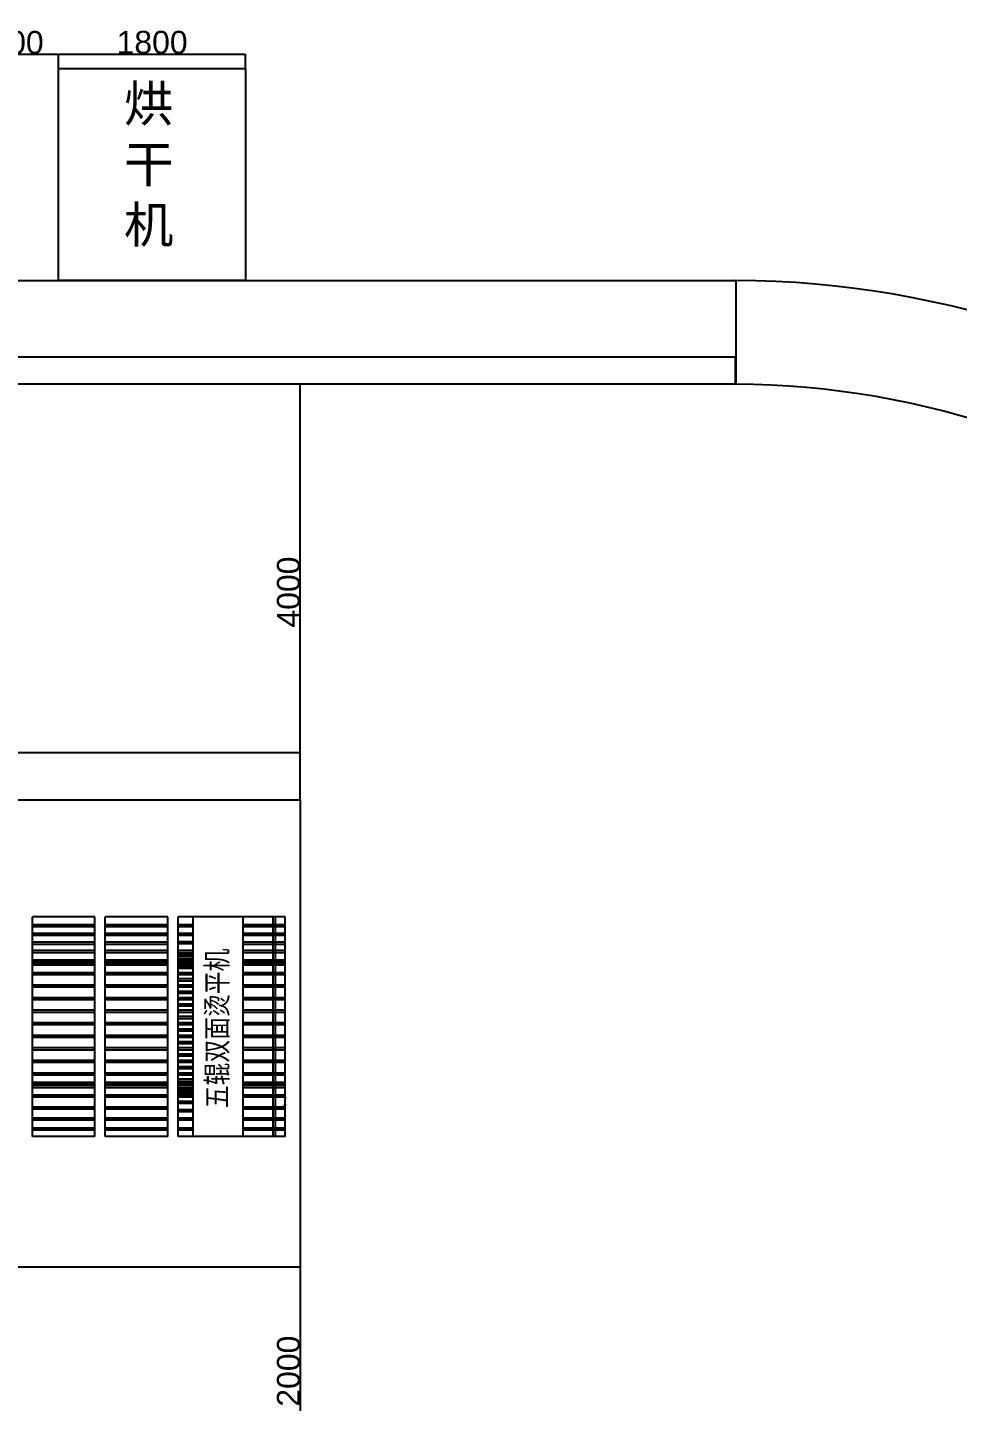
# Model space of a CAD drawing. Header units: millimetres. Extents: x 3806 to 246873, y -8027 to 78401.
# Drawn here: x 57684 to 66634, y 39507 to 52734 of the extents above; entities that cross this region are included whole.
import ezdxf

# ---------------------------------------------------------------- set-up
doc = ezdxf.new("R2010")
doc.units = ezdxf.units.MM
doc.header["$LTSCALE"] = 20
doc.layers.add('02', color=7, linetype='Continuous')
doc.styles.get("Standard").update_dxf_attribs({"font": 'arial.ttf', "height": 2000})
doc.styles.add('图纸中文说明', font='simplex.shx', dxfattribs={"width": 0.8, "bigfont": 'hztxt.shx'})
doc.dimstyles.new('ISO-25', dxfattribs={"dimtxt": 400, "dimasz": 2.5, "dimexe": 1.25, "dimexo": 0.625, "dimtad": 1, "dimtxsty": 'Standard', "dimcen": 2.5, "dimclrd": 1, "dimclre": 1, "dimclrt": 1, "dimadec": 0, "dimazin": 0, "dimtfac": 1, "dimtmove": 0, "dimatfit": 3, "dimfxl": 0, "dimarcsym": 0})

# ---------------------------------------------------------------- blocks, each defined once
blk = doc.blocks.new('*D37')
at = {"color": 1, "lineweight": -2, "transparency": 16777216}
for p, q in [((57983, 52339), (57983, 52478)), ((57985, 52477), (59780, 52477)), ((59783, 52339), (59783, 52478))]:
    blk.add_line(p, q, dxfattribs=at)
at = {"color": 1, "transparency": 16777216}
for points in [[(57985, 52477), (57985, 52476), (57983, 52477)], [(59780, 52477), (59780, 52476), (59783, 52477)]]:
    blk.add_solid(points, dxfattribs=at)
at = {"layer": 'Defpoints', "color": 0, "transparency": 16777216}
for p in [(59783, 52477), (57983, 52339), (59783, 52339)]:
    blk.add_point(p, dxfattribs=at)
at = {"color": 1, "transparency": 16777216, "insert": (58883, 52590), "char_height": 220, "attachment_point": 5}
blk.add_mtext('1800', dxfattribs=at)
blk = doc.blocks.new('*D39')
at = {"color": 1, "lineweight": -2, "transparency": 16777216}
for p, q in [((57183, 52339), (57183, 52477)), ((57185, 52476), (57980, 52476)), ((57983, 52339), (57983, 52477))]:
    blk.add_line(p, q, dxfattribs=at)
at = {"color": 1, "transparency": 16777216}
for points in [[(57185, 52477), (57185, 52476), (57183, 52476)], [(57980, 52477), (57980, 52476), (57983, 52476)]]:
    blk.add_solid(points, dxfattribs=at)
at = {"layer": 'Defpoints', "color": 0, "transparency": 16777216}
for p in [(57983, 52476), (57183, 52339), (57983, 52339)]:
    blk.add_point(p, dxfattribs=at)
at = {"color": 1, "transparency": 16777216, "insert": (57583, 52589), "char_height": 220, "attachment_point": 5}
blk.add_mtext('800', dxfattribs=at)
blk = doc.blocks.new('*D63')
at = {"color": 1, "lineweight": -2, "transparency": 16777216}
for p, q in [((47583, 49299), (47583, 49563)), ((47585, 49562), (64496, 49562)), ((64498, 49299), (64498, 49563))]:
    blk.add_line(p, q, dxfattribs=at)
at = {"color": 1, "transparency": 16777216}
for points in [[(47585, 49562), (47585, 49561), (47583, 49562)], [(64496, 49562), (64496, 49561), (64498, 49562)]]:
    blk.add_solid(points, dxfattribs=at)
at = {"layer": 'Defpoints', "color": 0, "transparency": 16777216}
for p in [(64498, 49562), (47583, 49299), (64498, 49299)]:
    blk.add_point(p, dxfattribs=at)
at = {"color": 1, "transparency": 16777216, "insert": (56040, 49675), "char_height": 220, "attachment_point": 5}
blk.add_mtext('17000', dxfattribs=at)
blk = doc.blocks.new('*D65')
at = {"color": 1, "lineweight": -2, "transparency": 16777216}
for p, q in [((60309, 49299), (60310, 49299)), ((60309, 45301), (60309, 49296)), ((60309, 45299), (60310, 45299))]:
    blk.add_line(p, q, dxfattribs=at)
at = {"color": 1, "transparency": 16777216}
for points in [[(60308, 49296), (60309, 49296), (60309, 49299)], [(60308, 45301), (60309, 45301), (60309, 45299)]]:
    blk.add_solid(points, dxfattribs=at)
at = {"layer": 'Defpoints', "color": 0, "transparency": 16777216}
for p in [(60309, 49299), (60309, 49299), (60309, 45299)]:
    blk.add_point(p, dxfattribs=at)
at = {"color": 1, "transparency": 16777216, "insert": (60196, 47299), "char_height": 220, "attachment_point": 5, "rotation": 90}
blk.add_mtext('4000', dxfattribs=at)
blk = doc.blocks.new('*D66')
at = {"color": 1, "lineweight": -2, "transparency": 16777216}
for p, q in [((53609, 45299), (53609, 45752)), ((60306, 45751), (53611, 45751)), ((60309, 45299), (60309, 45752))]:
    blk.add_line(p, q, dxfattribs=at)
at = {"color": 1, "transparency": 16777216}
for points in [[(53611, 45751), (53611, 45750), (53609, 45751)], [(60306, 45751), (60306, 45750), (60309, 45751)]]:
    blk.add_solid(points, dxfattribs=at)
at = {"layer": 'Defpoints', "color": 0, "transparency": 16777216}
for p in [(53609, 45751), (53609, 45299), (60309, 45299)]:
    blk.add_point(p, dxfattribs=at)
at = {"color": 1, "transparency": 16777216, "insert": (56959, 45864), "char_height": 220, "attachment_point": 5}
blk.add_mtext('6700', dxfattribs=at)
blk = doc.blocks.new('*D67')
at = {"color": 1, "lineweight": -2, "transparency": 16777216}
for p, q in [((60309, 40799), (60310, 40799)), ((60309, 40796), (60309, 38801)), ((60309, 38799), (60310, 38799))]:
    blk.add_line(p, q, dxfattribs=at)
at = {"color": 1, "transparency": 16777216}
for points in [[(60308, 40796), (60309, 40796), (60309, 40799)], [(60308, 38801), (60309, 38801), (60309, 38799)]]:
    blk.add_solid(points, dxfattribs=at)
at = {"layer": 'Defpoints', "color": 0, "transparency": 16777216}
for p in [(60309, 40799), (60309, 38799), (60309, 38799)]:
    blk.add_point(p, dxfattribs=at)
at = {"color": 1, "transparency": 16777216, "insert": (60196, 39799), "char_height": 220, "attachment_point": 5, "rotation": 90}
blk.add_mtext('2000', dxfattribs=at)

msp = doc.modelspace()

# ---------------------------------------------------------------- linework, layer by layer
at = {"color": 254}
for p, q in [((59759.539, 44171.627), (59133.295, 44171.627)), ((59759.539, 42056.764), (59133.295, 42056.764))]:
    msp.add_line(p, q, dxfattribs=at)
for points in [[(57982.533, 52338.753), (59782.533, 52338.753), (59782.533, 50298.753), (57982.533, 50298.753)], [(60308.536, 45298.753), (60308.536, 40798.753), (53608.536, 40798.753), (53608.536, 45298.753)]]:
    msp.add_lwpolyline(points, close=True, dxfattribs=at)
at = {"color": 3}
msp.add_lwpolyline([(47582.533, 50298.753), (64501.416, 50298.753), (64501.416, 49298.753), (47582.533, 49298.753)], close=True, dxfattribs=at)
at = {"color": 254, "linetype": 'Continuous', "lineweight": 30, "ltscale": 0.2, "flags": 128}
for points in [[(60169.622, 42428.005), (60168.267, 42428.136), (60166.932, 42428.527), (60165.636, 42429.173), (60164.398, 42430.065), (60163.236, 42431.188), (60162.167, 42432.527), (60161.208, 42434.062), (60160.37, 42435.772), (60159.668, 42437.63), (60159.111, 42439.61), (60158.707, 42441.683), (60158.462, 42443.819), (60158.38, 42445.987)], [(60158.38, 42352.723), (60158.462, 42354.891), (60158.707, 42357.027), (60159.111, 42359.1), (60159.668, 42361.08), (60160.37, 42362.938), (60161.208, 42364.647), (60162.167, 42366.183), (60163.236, 42367.522), (60164.398, 42368.645), (60165.636, 42369.536), (60166.932, 42370.182), (60168.267, 42370.574), (60169.622, 42370.705)], [(60169.622, 42314.613), (60168.267, 42314.744), (60166.932, 42315.135), (60165.636, 42315.781), (60164.398, 42316.672), (60163.236, 42317.796), (60162.167, 42319.135), (60161.208, 42320.67), (60160.37, 42322.38), (60159.668, 42324.238), (60159.111, 42326.218), (60158.707, 42328.291), (60158.462, 42330.427), (60158.38, 42332.594)]]:
    msp.add_lwpolyline(points, dxfattribs=at)
at = {"color": 3}
for radius in [9079.237, 8079.237]:
    msp.add_arc((64470.507, 41219.568), radius, 14.5108868, 89.8049439, dxfattribs=at)
at = {"color": 254, "linetype": 'Continuous', "lineweight": 30, "ltscale": 0.2}
for centre, major_axis, start_param, end_param in [((60169.648, 42445.987), (0, -18.25), -1.570796327, 0), ((60169.648, 42352.723), (0, 18.25), 0, 1.570796327), ((60169.648, 42332.594), (0, -18.25), -1.570796327, 0)]:
    msp.add_ellipse(centre, major_axis=major_axis, ratio=0.625304025, start_param=start_param, end_param=end_param, dxfattribs=at)
at = {"layer": '02', "color": 254}
for p, q in [((57731.068, 42056.764), (57731.068, 44171.627)), ((58332.503, 44171.627), (57731.068, 44171.627)), ((58332.503, 44096.08), (57731.068, 44096.08)), ((58332.503, 44075.951), (57731.068, 44075.951)), ((57731.068, 42157.408), (57731.068, 44070.983)), ((58332.503, 42056.764), (58332.503, 44171.627)), ((58432.221, 42056.764), (58432.221, 44171.627)), ((59033.655, 44171.627), (58432.221, 44171.627)), ((59033.655, 44096.08), (58432.221, 44096.08)), ((59033.655, 44075.951), (58432.221, 44075.951)), ((59033.655, 42056.764), (59033.655, 44171.627)), ((59133.295, 42056.764), (59133.295, 44171.627)), ((59277.939, 44096.08), (59133.295, 44096.08)), ((59277.939, 44075.951), (59133.295, 44075.951)), ((59277.939, 42056.764), (59277.939, 44171.627)), ((59759.539, 42056.764), (59759.539, 44171.627)), ((60162.114, 44171.627), (59759.539, 44171.627)), ((60162.114, 44096.08), (59759.539, 44096.08)), ((60162.114, 44075.951), (59759.539, 44075.951)), ((59759.539, 42157.408), (59759.539, 44070.983)), ((60049.333, 42056.764), (60049.333, 44171.627)), ((60069.462, 42056.764), (60069.462, 44171.627)), ((60162.114, 42056.764), (60162.114, 44171.627)), ((58332.503, 44012.651), (57731.068, 44012.651)), ((58332.503, 43992.522), (57731.068, 43992.522)), ((58332.503, 43927.243), (57731.068, 43927.243)), ((59033.655, 44012.651), (58432.221, 44012.651)), ((59033.655, 43992.522), (58432.221, 43992.522)), ((59033.655, 43927.243), (58432.221, 43927.243)), ((59277.939, 44012.651), (59133.295, 44012.651)), ((59277.939, 43992.522), (59133.295, 43992.522)), ((59277.939, 43933.425), (59133.295, 43933.425)), ((60162.114, 44012.651), (59759.539, 44012.651)), ((60162.114, 43992.522), (59759.539, 43992.522)), ((60162.114, 43927.243), (59759.539, 43927.243)), ((58332.503, 43907.114), (57731.068, 43907.114)), ((58332.503, 43847.045), (57731.068, 43847.045)), ((58332.503, 43826.916), (57731.068, 43826.916)), ((59033.655, 43907.114), (58432.221, 43907.114)), ((59033.655, 43847.045), (58432.221, 43847.045)), ((59033.655, 43826.916), (58432.221, 43826.916)), ((59277.939, 43913.296), (59133.295, 43913.296)), ((59277.939, 43847.045), (59133.295, 43847.045)), ((59277.939, 43826.916), (59133.295, 43826.916)), ((59277.939, 43816.181), (59133.295, 43816.181)), ((59277.939, 43796.052), (59133.295, 43796.052)), ((59277.939, 43786.659), (59133.295, 43786.659)), ((59277.939, 43816.181), (59210.843, 43816.181)), ((59277.939, 43816.181), (59210.843, 43816.181)), ((59277.939, 43816.181), (59210.843, 43816.181)), ((59277.939, 43796.052), (59210.843, 43796.052)), ((59277.939, 43796.052), (59210.843, 43796.052)), ((59277.939, 43796.052), (59210.843, 43796.052)), ((59277.939, 43786.659), (59210.843, 43786.659)), ((60162.114, 43907.114), (59759.539, 43907.114)), ((60162.114, 43847.045), (59759.539, 43847.045)), ((60162.114, 43826.916), (59759.539, 43826.916)), ((58332.503, 43755.795), (57731.068, 43755.795)), ((58332.503, 43755.795), (57731.068, 43755.795)), ((58332.503, 43755.795), (57731.068, 43755.795)), ((58332.503, 43755.795), (57731.068, 43755.795)), ((58332.503, 43735.666), (57731.068, 43735.666)), ((58332.503, 43735.666), (57731.068, 43735.666)), ((58332.503, 43735.666), (57731.068, 43735.666)), ((58332.503, 43735.666), (57731.068, 43735.666)), ((58332.503, 43726.273), (57731.068, 43726.273)), ((58332.503, 43726.273), (57731.068, 43726.273)), ((58332.503, 43726.273), (57731.068, 43726.273)), ((58332.503, 43706.144), (57731.068, 43706.144)), ((58332.503, 43706.144), (57731.068, 43706.144)), ((58332.503, 43706.144), (57731.068, 43706.144)), ((59033.655, 43755.795), (58432.221, 43755.795)), ((59033.655, 43755.795), (58432.221, 43755.795)), ((59033.655, 43755.795), (58432.221, 43755.795)), ((59033.655, 43755.795), (58432.221, 43755.795)), ((59033.655, 43735.666), (58432.221, 43735.666)), ((59033.655, 43735.666), (58432.221, 43735.666)), ((59033.655, 43735.666), (58432.221, 43735.666)), ((59033.655, 43735.666), (58432.221, 43735.666)), ((59033.655, 43726.273), (58432.221, 43726.273)), ((59033.655, 43726.273), (58432.221, 43726.273)), ((59033.655, 43726.273), (58432.221, 43726.273)), ((59033.655, 43706.144), (58432.221, 43706.144)), ((59033.655, 43706.144), (58432.221, 43706.144)), ((59033.655, 43706.144), (58432.221, 43706.144)), ((59277.939, 43766.53), (59133.295, 43766.53)), ((59277.939, 43755.795), (59133.295, 43755.795)), ((59277.939, 43735.666), (59133.295, 43735.666)), ((59277.939, 43726.273), (59133.295, 43726.273)), ((59277.939, 43706.144), (59133.295, 43706.144)), ((59277.939, 43695.408), (59133.295, 43695.408)), ((59277.939, 43675.28), (59133.295, 43675.28)), ((59277.939, 43766.53), (59210.843, 43766.53)), ((59277.939, 43755.795), (59210.843, 43755.795)), ((59277.939, 43755.795), (59210.843, 43755.795)), ((59277.939, 43755.795), (59210.843, 43755.795)), ((59277.939, 43735.666), (59210.843, 43735.666)), ((59277.939, 43735.666), (59210.843, 43735.666)), ((59277.939, 43735.666), (59210.843, 43735.666)), ((59277.939, 43726.273), (59210.843, 43726.273)), ((59277.939, 43726.273), (59210.843, 43726.273)), ((59277.939, 43706.144), (59210.843, 43706.144)), ((59277.939, 43706.144), (59210.843, 43706.144)), ((59277.939, 43695.408), (59210.843, 43695.408)), ((59277.939, 43695.408), (59210.843, 43695.408)), ((59277.939, 43695.408), (59210.843, 43695.408)), ((59277.939, 43675.28), (59210.843, 43675.28)), ((59277.939, 43675.28), (59210.843, 43675.28)), ((59277.939, 43675.28), (59210.843, 43675.28)), ((60162.114, 43755.795), (59759.539, 43755.795)), ((60162.114, 43755.795), (59759.539, 43755.795)), ((60162.114, 43755.795), (59759.539, 43755.795)), ((60162.114, 43755.795), (59759.539, 43755.795)), ((60162.114, 43735.666), (59759.539, 43735.666)), ((60162.114, 43735.666), (59759.539, 43735.666)), ((60162.114, 43735.666), (59759.539, 43735.666)), ((60162.114, 43735.666), (59759.539, 43735.666)), ((60162.114, 43726.273), (59759.539, 43726.273)), ((60162.114, 43726.273), (59759.539, 43726.273)), ((60162.114, 43726.273), (59759.539, 43726.273)), ((60162.114, 43706.144), (59759.539, 43706.144)), ((60162.114, 43706.144), (59759.539, 43706.144)), ((60162.114, 43706.144), (59759.539, 43706.144)), ((58332.503, 43635.022), (57731.068, 43635.022)), ((58332.503, 43635.022), (57731.068, 43635.022)), ((58332.503, 43635.022), (57731.068, 43635.022)), ((58332.503, 43614.893), (57731.068, 43614.893)), ((58332.503, 43614.893), (57731.068, 43614.893)), ((58332.503, 43614.893), (57731.068, 43614.893)), ((59033.655, 43635.022), (58432.221, 43635.022)), ((59033.655, 43635.022), (58432.221, 43635.022)), ((59033.655, 43635.022), (58432.221, 43635.022)), ((59033.655, 43614.893), (58432.221, 43614.893)), ((59033.655, 43614.893), (58432.221, 43614.893)), ((59033.655, 43614.893), (58432.221, 43614.893)), ((59277.939, 43635.022), (59133.295, 43635.022)), ((59277.939, 43614.893), (59133.295, 43614.893)), ((59277.939, 43574.636), (59133.295, 43574.636)), ((59277.939, 43554.507), (59133.295, 43554.507)), ((59277.939, 43635.022), (59210.843, 43635.022)), ((59277.939, 43635.022), (59210.843, 43635.022)), ((59277.939, 43614.893), (59210.843, 43614.893)), ((59277.939, 43614.893), (59210.843, 43614.893)), ((59277.939, 43574.636), (59210.843, 43574.636)), ((59277.939, 43554.507), (59210.843, 43554.507)), ((60162.114, 43635.022), (59759.539, 43635.022)), ((60162.114, 43635.022), (59759.539, 43635.022)), ((60162.114, 43635.022), (59759.539, 43635.022)), ((60162.114, 43614.893), (59759.539, 43614.893)), ((60162.114, 43614.893), (59759.539, 43614.893)), ((60162.114, 43614.893), (59759.539, 43614.893)), ((58332.503, 43514.249), (57731.068, 43514.249)), ((58332.503, 43494.121), (57731.068, 43494.121)), ((58332.503, 43393.477), (57731.068, 43393.477)), ((58332.503, 43393.477), (57731.068, 43393.477)), ((58332.503, 43393.477), (57731.068, 43393.477)), ((59033.655, 43514.249), (58432.221, 43514.249)), ((59033.655, 43494.121), (58432.221, 43494.121)), ((59033.655, 43393.477), (58432.221, 43393.477)), ((59033.655, 43393.477), (58432.221, 43393.477)), ((59033.655, 43393.477), (58432.221, 43393.477)), ((59277.939, 43514.249), (59133.295, 43514.249)), ((59277.939, 43494.121), (59133.295, 43494.121)), ((59277.939, 43453.863), (59133.295, 43453.863)), ((59277.939, 43433.734), (59133.295, 43433.734)), ((59277.939, 43393.477), (59133.295, 43393.477)), ((59277.939, 43453.863), (59210.843, 43453.863)), ((59277.939, 43433.734), (59210.843, 43433.734)), ((59277.939, 43393.477), (59210.843, 43393.477)), ((59277.939, 43393.477), (59210.843, 43393.477)), ((60162.114, 43514.249), (59759.539, 43514.249)), ((60162.114, 43494.121), (59759.539, 43494.121)), ((60162.114, 43393.477), (59759.539, 43393.477)), ((60162.114, 43393.477), (59759.539, 43393.477)), ((60162.114, 43393.477), (59759.539, 43393.477)), ((58332.503, 43373.348), (57731.068, 43373.348)), ((58332.503, 43373.348), (57731.068, 43373.348)), ((58332.503, 43373.348), (57731.068, 43373.348)), ((58332.503, 43272.704), (57731.068, 43272.704)), ((58332.503, 43272.704), (57731.068, 43272.704)), ((58332.503, 43272.704), (57731.068, 43272.704)), ((58332.503, 43272.704), (57731.068, 43272.704)), ((58332.503, 43272.704), (57731.068, 43272.704)), ((58332.503, 43252.575), (57731.068, 43252.575)), ((58332.503, 43252.575), (57731.068, 43252.575)), ((58332.503, 43252.575), (57731.068, 43252.575)), ((58332.503, 43252.575), (57731.068, 43252.575)), ((58332.503, 43252.575), (57731.068, 43252.575)), ((59033.655, 43373.348), (58432.221, 43373.348)), ((59033.655, 43373.348), (58432.221, 43373.348)), ((59033.655, 43373.348), (58432.221, 43373.348)), ((59033.655, 43272.704), (58432.221, 43272.704)), ((59033.655, 43272.704), (58432.221, 43272.704)), ((59033.655, 43272.704), (58432.221, 43272.704)), ((59033.655, 43272.704), (58432.221, 43272.704)), ((59033.655, 43272.704), (58432.221, 43272.704)), ((59033.655, 43252.575), (58432.221, 43252.575)), ((59033.655, 43252.575), (58432.221, 43252.575)), ((59033.655, 43252.575), (58432.221, 43252.575)), ((59033.655, 43252.575), (58432.221, 43252.575)), ((59033.655, 43252.575), (58432.221, 43252.575)), ((59277.939, 43373.348), (59133.295, 43373.348)), ((59277.939, 43333.091), (59133.295, 43333.091)), ((59277.939, 43312.962), (59133.295, 43312.962)), ((59277.939, 43272.704), (59133.295, 43272.704)), ((59277.939, 43252.575), (59133.295, 43252.575)), ((59277.939, 43373.348), (59210.843, 43373.348)), ((59277.939, 43373.348), (59210.843, 43373.348)), ((59277.939, 43333.091), (59210.843, 43333.091)), ((59277.939, 43333.091), (59210.843, 43333.091)), ((59277.939, 43333.091), (59210.843, 43333.091)), ((59277.939, 43312.962), (59210.843, 43312.962)), ((59277.939, 43312.962), (59210.843, 43312.962)), ((59277.939, 43312.962), (59210.843, 43312.962)), ((59277.939, 43272.704), (59210.843, 43272.704)), ((59277.939, 43272.704), (59210.843, 43272.704)), ((59277.939, 43272.704), (59210.843, 43272.704)), ((59277.939, 43272.704), (59210.843, 43272.704)), ((59277.939, 43252.575), (59210.843, 43252.575)), ((59277.939, 43252.575), (59210.843, 43252.575)), ((59277.939, 43252.575), (59210.843, 43252.575)), ((59277.939, 43252.575), (59210.843, 43252.575)), ((60162.114, 43373.348), (59759.539, 43373.348)), ((60162.114, 43373.348), (59759.539, 43373.348)), ((60162.114, 43373.348), (59759.539, 43373.348)), ((60162.114, 43272.704), (59759.539, 43272.704)), ((60162.114, 43272.704), (59759.539, 43272.704)), ((60162.114, 43272.704), (59759.539, 43272.704)), ((60162.114, 43272.704), (59759.539, 43272.704)), ((60162.114, 43272.704), (59759.539, 43272.704)), ((60162.114, 43252.575), (59759.539, 43252.575)), ((60162.114, 43252.575), (59759.539, 43252.575)), ((60162.114, 43252.575), (59759.539, 43252.575)), ((60162.114, 43252.575), (59759.539, 43252.575)), ((60162.114, 43252.575), (59759.539, 43252.575)), ((58332.503, 43151.932), (57731.068, 43151.932)), ((58332.503, 43151.932), (57731.068, 43151.932)), ((58332.503, 43151.932), (57731.068, 43151.932)), ((58332.503, 43151.932), (57731.068, 43151.932)), ((58332.503, 43131.803), (57731.068, 43131.803)), ((58332.503, 43131.803), (57731.068, 43131.803)), ((58332.503, 43131.803), (57731.068, 43131.803)), ((58332.503, 43131.803), (57731.068, 43131.803)), ((59033.655, 43151.932), (58432.221, 43151.932)), ((59033.655, 43151.932), (58432.221, 43151.932)), ((59033.655, 43151.932), (58432.221, 43151.932)), ((59033.655, 43151.932), (58432.221, 43151.932)), ((59033.655, 43131.803), (58432.221, 43131.803)), ((59033.655, 43131.803), (58432.221, 43131.803)), ((59033.655, 43131.803), (58432.221, 43131.803)), ((59033.655, 43131.803), (58432.221, 43131.803)), ((59277.939, 43212.318), (59133.295, 43212.318)), ((59277.939, 43192.189), (59133.295, 43192.189)), ((59277.939, 43151.932), (59133.295, 43151.932)), ((59277.939, 43131.803), (59133.295, 43131.803)), ((59277.939, 43212.318), (59210.843, 43212.318)), ((59277.939, 43212.318), (59210.843, 43212.318)), ((59277.939, 43212.318), (59210.843, 43212.318)), ((59277.939, 43192.189), (59210.843, 43192.189)), ((59277.939, 43192.189), (59210.843, 43192.189)), ((59277.939, 43192.189), (59210.843, 43192.189)), ((59277.939, 43151.932), (59210.843, 43151.932)), ((59277.939, 43151.932), (59210.843, 43151.932)), ((59277.939, 43151.932), (59210.843, 43151.932)), ((59277.939, 43131.803), (59210.843, 43131.803)), ((59277.939, 43131.803), (59210.843, 43131.803)), ((59277.939, 43131.803), (59210.843, 43131.803)), ((60162.114, 43151.932), (59759.539, 43151.932)), ((60162.114, 43151.932), (59759.539, 43151.932)), ((60162.114, 43151.932), (59759.539, 43151.932)), ((60162.114, 43151.932), (59759.539, 43151.932)), ((60162.114, 43131.803), (59759.539, 43131.803)), ((60162.114, 43131.803), (59759.539, 43131.803)), ((60162.114, 43131.803), (59759.539, 43131.803)), ((60162.114, 43131.803), (59759.539, 43131.803)), ((58332.503, 43031.159), (57731.068, 43031.159)), ((58332.503, 43031.159), (57731.068, 43031.159)), ((58332.503, 43011.03), (57731.068, 43011.03)), ((58332.503, 43011.03), (57731.068, 43011.03)), ((59033.655, 43031.159), (58432.221, 43031.159)), ((59033.655, 43031.159), (58432.221, 43031.159)), ((59033.655, 43011.03), (58432.221, 43011.03)), ((59033.655, 43011.03), (58432.221, 43011.03)), ((59277.939, 43091.545), (59133.295, 43091.545)), ((59277.939, 43071.417), (59133.295, 43071.417)), ((59277.939, 43031.159), (59133.295, 43031.159)), ((59277.939, 43011.03), (59133.295, 43011.03)), ((59277.939, 43091.545), (59210.843, 43091.545)), ((59277.939, 43091.545), (59210.843, 43091.545)), ((59277.939, 43071.417), (59210.843, 43071.417)), ((59277.939, 43071.417), (59210.843, 43071.417)), ((59277.939, 43031.159), (59210.843, 43031.159)), ((59277.939, 43011.03), (59210.843, 43011.03)), ((60162.114, 43031.159), (59759.539, 43031.159)), ((60162.114, 43031.159), (59759.539, 43031.159)), ((60162.114, 43011.03), (59759.539, 43011.03)), ((60162.114, 43011.03), (59759.539, 43011.03)), ((58332.503, 42910.386), (57731.068, 42910.386)), ((58332.503, 42910.386), (57731.068, 42910.386)), ((58332.503, 42890.258), (57731.068, 42890.258)), ((58332.503, 42890.258), (57731.068, 42890.258)), ((59033.655, 42910.386), (58432.221, 42910.386)), ((59033.655, 42910.386), (58432.221, 42910.386)), ((59033.655, 42890.258), (58432.221, 42890.258)), ((59033.655, 42890.258), (58432.221, 42890.258)), ((59277.939, 42970.773), (59133.295, 42970.773)), ((59277.939, 42950.644), (59133.295, 42950.644)), ((59277.939, 42910.386), (59133.295, 42910.386)), ((59277.939, 42890.258), (59133.295, 42890.258)), ((59277.939, 42910.386), (59210.843, 42910.386)), ((59277.939, 42890.258), (59210.843, 42890.258)), ((60162.114, 42910.386), (59759.539, 42910.386)), ((60162.114, 42910.386), (59759.539, 42910.386)), ((60162.114, 42890.258), (59759.539, 42890.258)), ((60162.114, 42890.258), (59759.539, 42890.258)), ((58332.503, 42789.614), (57731.068, 42789.614)), ((58332.503, 42789.614), (57731.068, 42789.614)), ((58332.503, 42789.614), (57731.068, 42789.614)), ((58332.503, 42789.614), (57731.068, 42789.614)), ((58332.503, 42769.485), (57731.068, 42769.485)), ((58332.503, 42769.485), (57731.068, 42769.485)), ((58332.503, 42769.485), (57731.068, 42769.485)), ((58332.503, 42769.485), (57731.068, 42769.485)), ((59033.655, 42789.614), (58432.221, 42789.614)), ((59033.655, 42789.614), (58432.221, 42789.614)), ((59033.655, 42789.614), (58432.221, 42789.614)), ((59033.655, 42789.614), (58432.221, 42789.614)), ((59033.655, 42769.485), (58432.221, 42769.485)), ((59033.655, 42769.485), (58432.221, 42769.485)), ((59033.655, 42769.485), (58432.221, 42769.485)), ((59033.655, 42769.485), (58432.221, 42769.485)), ((59277.939, 42850), (59133.295, 42850)), ((59277.939, 42829.871), (59133.295, 42829.871)), ((59277.939, 42789.614), (59133.295, 42789.614)), ((59277.939, 42769.485), (59133.295, 42769.485)), ((59277.939, 42729.227), (59133.295, 42729.227)), ((59277.939, 42850), (59210.843, 42850)), ((59277.939, 42850), (59210.843, 42850)), ((59277.939, 42829.871), (59210.843, 42829.871)), ((59277.939, 42829.871), (59210.843, 42829.871)), ((59277.939, 42789.614), (59210.843, 42789.614)), ((59277.939, 42789.614), (59210.843, 42789.614)), ((59277.939, 42789.614), (59210.843, 42789.614)), ((59277.939, 42769.485), (59210.843, 42769.485)), ((59277.939, 42769.485), (59210.843, 42769.485)), ((59277.939, 42769.485), (59210.843, 42769.485)), ((59277.939, 42729.227), (59210.843, 42729.227)), ((59277.939, 42729.227), (59210.843, 42729.227)), ((59277.939, 42729.227), (59210.843, 42729.227)), ((59277.939, 42729.227), (59210.843, 42729.227)), ((60162.114, 42789.614), (59759.539, 42789.614)), ((60162.114, 42789.614), (59759.539, 42789.614)), ((60162.114, 42789.614), (59759.539, 42789.614)), ((60162.114, 42789.614), (59759.539, 42789.614)), ((60162.114, 42769.485), (59759.539, 42769.485)), ((60162.114, 42769.485), (59759.539, 42769.485)), ((60162.114, 42769.485), (59759.539, 42769.485)), ((60162.114, 42769.485), (59759.539, 42769.485)), ((58332.503, 42668.841), (57731.068, 42668.841)), ((58332.503, 42668.841), (57731.068, 42668.841)), ((58332.503, 42668.841), (57731.068, 42668.841)), ((58332.503, 42668.841), (57731.068, 42668.841)), ((58332.503, 42648.712), (57731.068, 42648.712)), ((58332.503, 42648.712), (57731.068, 42648.712)), ((58332.503, 42648.712), (57731.068, 42648.712)), ((58332.503, 42648.712), (57731.068, 42648.712)), ((59033.655, 42668.841), (58432.221, 42668.841)), ((59033.655, 42668.841), (58432.221, 42668.841)), ((59033.655, 42668.841), (58432.221, 42668.841)), ((59033.655, 42668.841), (58432.221, 42668.841)), ((59033.655, 42648.712), (58432.221, 42648.712)), ((59033.655, 42648.712), (58432.221, 42648.712)), ((59033.655, 42648.712), (58432.221, 42648.712)), ((59033.655, 42648.712), (58432.221, 42648.712)), ((59277.939, 42709.099), (59133.295, 42709.099)), ((59277.939, 42668.841), (59133.295, 42668.841)), ((59277.939, 42648.712), (59133.295, 42648.712)), ((59277.939, 42608.455), (59133.295, 42608.455)), ((59277.939, 42709.099), (59210.843, 42709.099)), ((59277.939, 42709.099), (59210.843, 42709.099)), ((59277.939, 42709.099), (59210.843, 42709.099)), ((59277.939, 42709.099), (59210.843, 42709.099)), ((59277.939, 42668.841), (59210.843, 42668.841)), ((59277.939, 42668.841), (59210.843, 42668.841)), ((59277.939, 42668.841), (59210.843, 42668.841)), ((59277.939, 42648.712), (59210.843, 42648.712)), ((59277.939, 42648.712), (59210.843, 42648.712)), ((59277.939, 42648.712), (59210.843, 42648.712)), ((59277.939, 42608.455), (59210.843, 42608.455)), ((59277.939, 42608.455), (59210.843, 42608.455)), ((59277.939, 42608.455), (59210.843, 42608.455)), ((60162.114, 42668.841), (59759.539, 42668.841)), ((60162.114, 42668.841), (59759.539, 42668.841)), ((60162.114, 42668.841), (59759.539, 42668.841)), ((60162.114, 42668.841), (59759.539, 42668.841)), ((60162.114, 42648.712), (59759.539, 42648.712)), ((60162.114, 42648.712), (59759.539, 42648.712)), ((60162.114, 42648.712), (59759.539, 42648.712)), ((60162.114, 42648.712), (59759.539, 42648.712)), ((58332.503, 42577.591), (57731.068, 42577.591)), ((58332.503, 42557.462), (57731.068, 42557.462)), ((58332.503, 42548.068), (57731.068, 42548.068)), ((58332.503, 42548.068), (57731.068, 42548.068)), ((58332.503, 42548.068), (57731.068, 42548.068)), ((58332.503, 42527.94), (57731.068, 42527.94)), ((58332.503, 42527.94), (57731.068, 42527.94)), ((58332.503, 42527.94), (57731.068, 42527.94)), ((59033.655, 42577.591), (58432.221, 42577.591)), ((59033.655, 42557.462), (58432.221, 42557.462)), ((59033.655, 42548.068), (58432.221, 42548.068)), ((59033.655, 42548.068), (58432.221, 42548.068)), ((59033.655, 42548.068), (58432.221, 42548.068)), ((59033.655, 42527.94), (58432.221, 42527.94)), ((59033.655, 42527.94), (58432.221, 42527.94)), ((59033.655, 42527.94), (58432.221, 42527.94)), ((59277.939, 42588.326), (59133.295, 42588.326)), ((59277.939, 42577.591), (59133.295, 42577.591)), ((59277.939, 42557.462), (59133.295, 42557.462)), ((59277.939, 42548.068), (59133.295, 42548.068)), ((59277.939, 42527.94), (59133.295, 42527.94)), ((59277.939, 42517.204), (59133.295, 42517.204)), ((59277.939, 42497.076), (59133.295, 42497.076)), ((59277.939, 42487.682), (59133.295, 42487.682)), ((59277.939, 42467.553), (59133.295, 42467.553)), ((59277.939, 42588.326), (59210.843, 42588.326)), ((59277.939, 42588.326), (59210.843, 42588.326)), ((59277.939, 42588.326), (59210.843, 42588.326)), ((59277.939, 42548.068), (59210.843, 42548.068)), ((59277.939, 42548.068), (59210.843, 42548.068)), ((59277.939, 42527.94), (59210.843, 42527.94)), ((59277.939, 42527.94), (59210.843, 42527.94)), ((59277.939, 42487.682), (59210.843, 42487.682)), ((59277.939, 42467.553), (59210.843, 42467.553)), ((60162.114, 42577.591), (59759.539, 42577.591)), ((60162.114, 42557.462), (59759.539, 42557.462)), ((60162.114, 42548.068), (59759.539, 42548.068)), ((60162.114, 42548.068), (59759.539, 42548.068)), ((60162.114, 42548.068), (59759.539, 42548.068)), ((60162.114, 42527.94), (59759.539, 42527.94)), ((60162.114, 42527.94), (59759.539, 42527.94)), ((60162.114, 42527.94), (59759.539, 42527.94)), ((58332.503, 42456.818), (57731.068, 42456.818)), ((58332.503, 42436.689), (57731.068, 42436.689)), ((58332.503, 42340.023), (57731.068, 42340.023)), ((59033.655, 42456.818), (58432.221, 42456.818)), ((59033.655, 42436.689), (58432.221, 42436.689)), ((59033.655, 42340.023), (58432.221, 42340.023)), ((59277.939, 42456.818), (59133.295, 42456.818)), ((59277.939, 42436.689), (59133.295, 42436.689)), ((59277.939, 42396.432), (59133.295, 42396.432)), ((59277.939, 42376.303), (59133.295, 42376.303)), ((60162.114, 42456.818), (59759.539, 42456.818)), ((60162.114, 42436.689), (59759.539, 42436.689)), ((60162.114, 42340.023), (59759.539, 42340.023)), ((58332.503, 42319.894), (57731.068, 42319.894)), ((58332.503, 42235.402), (57731.068, 42235.402)), ((58332.503, 42215.273), (57731.068, 42215.273)), ((59033.655, 42319.894), (58432.221, 42319.894)), ((59033.655, 42235.402), (58432.221, 42235.402)), ((59033.655, 42215.273), (58432.221, 42215.273)), ((59277.939, 42314.398), (59133.295, 42314.398)), ((59277.939, 42294.269), (59133.295, 42294.269)), ((59277.939, 42235.402), (59133.295, 42235.402)), ((59277.939, 42215.273), (59133.295, 42215.273)), ((60162.114, 42319.894), (59759.539, 42319.894)), ((60162.114, 42235.402), (59759.539, 42235.402)), ((60162.114, 42215.273), (59759.539, 42215.273)), ((58332.503, 42139.137), (57731.068, 42139.137)), ((58332.503, 42119.008), (57731.068, 42119.008)), ((59033.655, 42139.137), (58432.221, 42139.137)), ((59033.655, 42119.008), (58432.221, 42119.008)), ((59277.939, 42139.137), (59133.295, 42139.137)), ((59277.939, 42119.008), (59133.295, 42119.008)), ((60162.114, 42139.137), (59759.539, 42139.137)), ((60162.114, 42119.008), (59759.539, 42119.008)), ((58332.503, 42056.764), (57731.068, 42056.764)), ((59033.655, 42056.764), (58432.221, 42056.764)), ((60162.114, 42056.764), (59759.539, 42056.764))]:
    msp.add_line(p, q, dxfattribs=at)

# ---------------------------------------------------------------- texts
at = {"insert": (58611.251, 52177.197), "char_height": 350, "attachment_point": 1}
msp.add_mtext_dynamic_manual_height_columns('{\\fSimSun|b0|i0|c134|p2;烘干机}', width=559.91958, gutter_width=2000, heights=[0], dxfattribs=at)
at = {"color": 1, "insert": (59630.265, 43867.467), "char_height": 201.28771, "width": 1629.68706, "attachment_point": 9, "rotation": 90, "style": '图纸中文说明'}
msp.add_mtext('{\\fFangSong|b0|i0|c134|p49;五辊双面烫平机}', dxfattribs=at)

# ---------------------------------------------------------------- dimensions: what is measured, and where the dimension line sits
for base, p1, p2, picture, middle in [((57982.533, 52476.211), (57182.533, 52338.753), (57982.533, 52338.753), '*D39', (57582.533, 52589.162)), ((59782.533, 52476.628), (57982.533, 52338.753), (59782.533, 52338.753), '*D37', (58882.533, 52589.579)), ((53608.536, 45750.723), (60308.536, 45298.753), (53608.536, 45298.753), '*D66', (56958.536, 45863.674))]:
    dim = msp.add_linear_dim(base=base, p1=p1, p2=p2, dimstyle='ISO-25')
    dim.commit()
    dim.dimension.update_dxf_attribs({"geometry": picture, "text_midpoint": middle})
dim = msp.add_linear_dim(base=(64498.012, 49561.745), p1=(47582.533, 49298.753), p2=(64498.012, 49298.753), text='17000', dimstyle='ISO-25')
dim.commit()
dim.dimension.update_dxf_attribs({"geometry": '*D63', "text_midpoint": (56040.273, 49561.745), "dimtype": 160})
for base, p1, p2, picture, middle in [((60308.536, 49298.753), (60308.536, 45298.753), (60308.536, 49298.753), '*D65', (60195.585, 47298.753)), ((60308.536, 38798.753), (60308.536, 40798.753), (60308.536, 38798.753), '*D67', (60195.585, 39798.753))]:
    dim = msp.add_linear_dim(base=base, p1=p1, p2=p2, angle=90, dimstyle='ISO-25')
    dim.commit()
    dim.dimension.update_dxf_attribs({"geometry": picture, "text_midpoint": middle})

doc.saveas('drawing.dxf')
